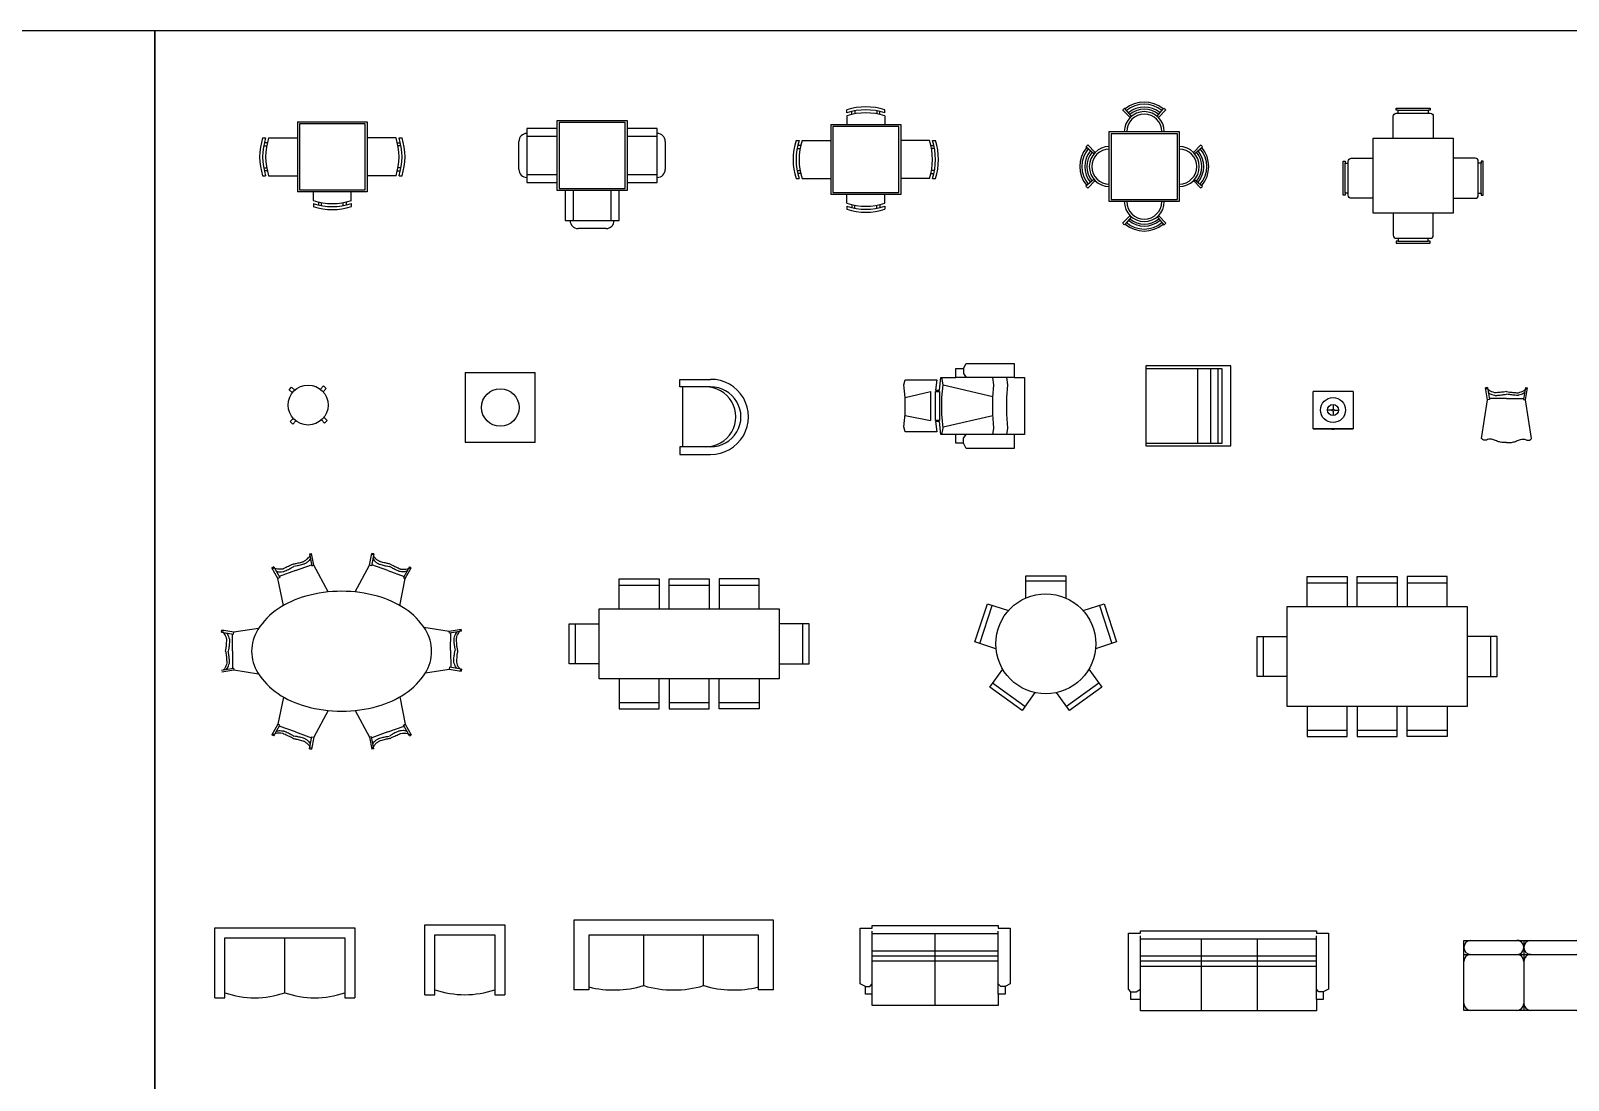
# Model space of a CAD drawing. Header units: millimetres. Extents: x 2198.5 to 2287.8, y 1208.8 to 1298.1.
# Drawn here: x 2228.92 to 2244.29, y 1219.26 to 1229.76 of the extents above; entities that cross this region are included whole.
import ezdxf

# ---------------------------------------------------------------- set-up
doc = ezdxf.new("R2010")
doc.units = ezdxf.units.MM

# ---------------------------------------------------------------- blocks, each defined once
blk = doc.blocks.new('M-14')
for p, q in [((0.14, 0, -0.5245), (0.14, 1.800007, -0.5245)), ((0, 1.200001, -0.5245), (0.699997, 1.200001, -0.5245)), ((0, 0.600005, -0.5245), (0.699997, 0.600004, -0.5245))]:
    blk.add_line(p, q)
blk.add_lwpolyline([(0, 1.800006), (0.699996, 1.800006), (0.699997, 0.000001), (0, 0)], close=True)
for centre, start, end in [((0.07, 1.730005, -0.5245), 0, 180.000005), ((0.209999, 1.730005, -0.5245), 90.000392, 179.999998), ((0.629998, 1.730005, -0.5245), 359.999218, 90.000764), ((0.07, 1.269998, -0.5245), 180.000005, 359.999996), ((0.209999, 1.269998, -0.5245), 179.999213, 269.999605), ((0.629998, 1.269998, -0.5245), 270.000001, 0.000795), ((0.07, 1.13, -0.5245), 0, 180.000005), ((0.209999, 1.13, -0.5245), 90.000392, 179.999998), ((0.629998, 1.13, -0.5245), 359.999218, 89.999999), ((0.069999, 0.670002, -0.5245), 180.000005, 359.999996), ((0.209998, 0.670002, -0.5245), 180.000005, 270.000397), ((0.629998, 0.670003, -0.5245), 270.000001, 359.999204), ((0.069999, 0.530002, -0.5245), 0, 180.000005), ((0.209999, 0.530002, -0.5245), 90.000002, 179.999998), ((0.629998, 0.530002, -0.5245), 0.001561, 89.999999), ((0.07, 0.07, -0.5245), 180.000005, 359.999996), ((0.209999, 0.07, -0.5245), 180.000005, 270.000001), ((0.629998, 0.07, -0.5245), 270.000001, 359.999204)]:
    blk.add_arc(centre, 0.07, start, end)
blk = doc.blocks.new('Sofa 01 3c')
blk.add_blockref('M-14', (0, 0))
blk = doc.blocks.new('mesa1')
for p, q in [((1800.5, 1031.9), (1800.5, 961.9)), ((1800.5, 1031.9), (1870.5, 1031.9)), ((1870.5, 1031.9), (1870.5, 961.9)), ((1765.8, 1015.9), (1768.8, 1015.9)), ((1771.8, 1015.9), (1800.5, 1015.9)), ((1802.5, 1029.9), (1802.5, 963.9)), ((1868.5, 1029.9), (1802.5, 1029.9)), ((1868.5, 963.9), (1868.5, 1029.9)), ((1899.2, 1015.9), (1870.5, 1015.9)), ((1902.2, 1015.9), (1905.2, 1015.9)), ((1766.8, 1007.9), (1769.8, 1007.9)), ((1770.4, 1010.9), (1767.4, 1010.9)), ((1900.6, 1010.9), (1903.6, 1010.9)), ((1904.2, 1007.9), (1901.2, 1007.9)), ((1766.8, 985.9), (1769.8, 985.9)), ((1904.2, 985.9), (1901.2, 985.9)), ((1765.8, 977.9), (1768.8, 977.9)), ((1770.4, 982.9), (1767.4, 982.9)), ((1771.8, 977.9), (1800.5, 977.9)), ((1899.2, 977.9), (1870.5, 977.9)), ((1900.6, 982.9), (1903.6, 982.9)), ((1902.2, 977.9), (1905.2, 977.9)), ((1870.5, 961.9), (1800.5, 961.9)), ((1802.5, 963.9), (1868.5, 963.9)), ((1816.5, 953.2), (1816.5, 961.9)), ((1854.5, 953.2), (1854.5, 961.9)), ((1816.5, 950.2), (1816.5, 947.2)), ((1821.5, 951.8), (1821.5, 948.8)), ((1824.5, 948.2), (1824.5, 951.2)), ((1846.5, 948.2), (1846.5, 951.2)), ((1849.5, 951.8), (1849.5, 948.8)), ((1854.5, 950.2), (1854.5, 947.2))]:
    blk.add_line(p, q)
for centre, start, end in [((1824.5, 996.9), 162.0547, 197.9453), ((1827.5, 996.9), 162.0547, 197.9453), ((1830.5, 996.9), 162.0547, 197.9453), ((1840.5, 996.9), 342.0547, 17.9453), ((1843.5, 996.9), 342.0547, 17.9453), ((1846.5, 996.9), 342.0547, 17.9453), ((1835.5, 1011.9), 252.0547, 287.9453), ((1835.5, 1008.9), 252.0547, 287.9453), ((1835.5, 1005.9), 252.0547, 287.9453)]:
    blk.add_arc(centre, 61.7, start, end)
blk = doc.blocks.new('M-C 02 3p')
for p, q in [((-35, -35), (-35, 35)), ((-35, 35), (35, 35)), ((-33, 33), (-33, -33)), ((33, 33), (-33, 33)), ((33, -33), (33, 33)), ((35, 35), (35, -35)), ((-65.2, 27), (-65.2, -27)), ((-35, 27), (-65.2, 27)), ((-35, 19), (-65.2, 19)), ((65.2, 27), (35, 27)), ((65.2, 19), (35, 19)), ((65.2, -27), (65.2, 27)), ((-73.2, -14), (-73.2, 14)), ((73.2, 14), (73.2, -14)), ((-65.2, -19), (-35, -19)), ((-65.2, -27), (-35, -27)), ((35, -19), (65.2, -19)), ((35, -27), (65.2, -27)), ((35, -35), (-35, -35)), ((-33, -33), (33, -33)), ((-27, -35), (-27, -65.2)), ((-19, -35), (-19, -65.2)), ((19, -65.2), (19, -35)), ((27, -65.2), (27, -35)), ((-27, -65.2), (27, -65.2)), ((14, -73.2), (-14, -73.2))]:
    blk.add_line(p, q)
for centre, start, end in [((-65.2, 14), 90, 180), ((65.2, 14), 0, 90), ((-65.2, -14), 180, 270), ((65.2, -14), 270, 0), ((-14, -65.2), 180, 270), ((14, -65.2), 270, 0)]:
    blk.add_arc(centre, 8, start, end)
blk = doc.blocks.new('M-C 03 4p')
for p, q in [((-19, 46.7), (-19, 49.7)), ((-14, 45.1), (-14, 48.1)), ((-11, 48.7), (-11, 45.7)), ((11, 48.7), (11, 45.7)), ((14, 45.1), (14, 48.1)), ((19, 46.7), (19, 49.7)), ((-35, 35), (-35, -35)), ((-35, 35), (35, 35)), ((-33, 33), (-33, -33)), ((33, 33), (-33, 33)), ((-19, 43.7), (-19, 35)), ((19, 43.7), (19, 35)), ((33, -33), (33, 33)), ((35, 35), (35, -35)), ((-69.7, 19), (-66.7, 19)), ((-63.7, 19), (-35, 19)), ((63.7, 19), (35, 19)), ((66.7, 19), (69.7, 19)), ((-68.7, 11), (-65.7, 11)), ((-65.1, 14), (-68.1, 14)), ((65.1, 14), (68.1, 14)), ((68.7, 11), (65.7, 11)), ((-68.7, -11), (-65.7, -11)), ((-65.1, -14), (-68.1, -14)), ((65.1, -14), (68.1, -14)), ((68.7, -11), (65.7, -11)), ((-69.7, -19), (-66.7, -19)), ((-63.7, -19), (-35, -19)), ((63.7, -19), (35, -19)), ((66.7, -19), (69.7, -19)), ((35, -35), (-35, -35)), ((-33, -33), (33, -33)), ((-19, -43.7), (-19, -35)), ((-14, -45.1), (-14, -48.1)), ((-11, -48.7), (-11, -45.7)), ((11, -48.7), (11, -45.7)), ((14, -45.1), (14, -48.1)), ((19, -43.7), (19, -35)), ((-19, -46.7), (-19, -49.7)), ((19, -46.7), (19, -49.7))]:
    blk.add_line(p, q)
for centre, start, end in [((0, -9), 72.0547, 107.9453), ((0, -12), 72.0547, 107.9453), ((0, -15), 72.0547, 107.9453), ((-11, 0), 162.0547, 197.9453), ((-8, 0), 162.0547, 197.9453), ((-5, 0), 162.0547, 197.9453), ((5, 0), 342.0547, 17.9453), ((8, 0), 342.0547, 17.9453), ((11, 0), 342.0547, 17.9453), ((0, 15), 252.0547, 287.9453), ((0, 12), 252.0547, 287.9453), ((0, 9), 252.0547, 287.9453)]:
    blk.add_arc(centre, 61.7, start, end)
blk = doc.blocks.new('M-C 04 4p')
for p, q in [((-14.1, 49.1), (-21.6, 56.6)), ((-12.9, 50.3), (-19.6, 58.4)), ((12.9, 50.3), (19.6, 58.4)), ((14.1, 49.1), (21.6, 56.6)), ((-35, 35), (35, 35)), ((-35, -35), (-35, 35)), ((-33, 33), (-33, -33)), ((-33, 33), (33, 33)), ((33, 33), (33, -33)), ((35, 35), (35, -35)), ((-50.3, 12.9), (-58.4, 19.6)), ((-49.1, 14.1), (-56.6, 21.6)), ((49.1, 14.1), (56.6, 21.6)), ((50.3, 12.9), (58.4, 19.6)), ((-50.3, -12.9), (-58.4, -19.6)), ((-49.1, -14.1), (-56.6, -21.6)), ((49.1, -14.1), (56.6, -21.6)), ((50.3, -12.9), (58.4, -19.6)), ((35, -35), (-35, -35)), ((-33, -33), (33, -33)), ((-14.1, -49.1), (-21.6, -56.6)), ((-12.9, -50.3), (-19.6, -58.4)), ((12.9, -50.3), (19.6, -58.4)), ((14.1, -49.1), (21.6, -56.6))]:
    blk.add_line(p, q)
for centre, radius, start, end in [((0, 35), 29.5, 50, 130), ((0, 35), 27.5, 50, 130), ((0, 35), 30.5, 130, 135), ((0, 35), 20, 0, 180), ((0, 35), 17.5, 0, 180), ((0, 35), 24.5, 50, 130), ((0, 35), 22.5, 50, 130), ((0, 35), 30.5, 45, 50), ((-35, 0), 29.5, 140, 220), ((-35, 0), 27.5, 140, 220), ((-35, 0), 24.5, 140, 220), ((-35, 0), 30.5, 135, 140), ((-35, 0), 20, 90, 270), ((-35, 0), 17.5, 90, 270), ((35, 0), 20, 270, 90), ((35, 0), 17.5, 270, 90), ((35, 0), 24.5, 320, 40), ((35, 0), 27.5, 320, 40), ((35, 0), 30.5, 40, 45), ((35, 0), 29.5, 320, 40), ((-35, 0), 22.5, 140, 220), ((35, 0), 22.5, 320, 40), ((-35, 0), 30.5, 220, 225), ((35, 0), 30.5, 315, 320), ((0, -35), 20, 180, 0), ((0, -35), 17.5, 180, 0), ((0, -35), 30.5, 225, 230), ((0, -35), 29.5, 230, 310), ((0, -35), 27.5, 230, 310), ((0, -35), 24.5, 230, 310), ((0, -35), 22.5, 230, 310), ((0, -35), 30.5, 310, 315)]:
    blk.add_arc(centre, radius, start, end)
blk = doc.blocks.new('M-15')
at = {"elevation": -0.524}
for points in [[(0.25, 1.08), (0.23, 1.08), (0.23, 1.1), (0.57, 1.1), (0.57, 1.08), (0.55, 1.08)], [(0.25, 1.05), (0.25, 1.08), (0.55, 1.08), (0.55, 1.05)], [(-0.28, 0.25), (-0.28, 0.23), (-0.3, 0.23), (-0.3, 0.57), (-0.28, 0.57), (-0.28, 0.55)], [(-0.25, 0.25), (-0.28, 0.25), (-0.28, 0.55), (-0.25, 0.55)], [(1.05, 0.25), (1.08, 0.25), (1.08, 0.55), (1.05, 0.55)], [(1.08, 0.25), (1.08, 0.23), (1.1, 0.23), (1.1, 0.57), (1.08, 0.57), (1.08, 0.55)], [(0.25, -0.23), (0.23, -0.23), (0.23, -0.25), (0.57, -0.25), (0.57, -0.23), (0.55, -0.23)], [(0.25, -0.2), (0.25, -0.23), (0.55, -0.23), (0.55, -0.2)]]:
    blk.add_lwpolyline(points, dxfattribs=at)
for points in [[(0.2, 0.8), (0.2, 1.02, -0.414238), (0.23, 1.05), (0.57, 1.05, -0.414145), (0.6, 1.02), (0.6, 0.8)], [(0, 0.2), (-0.22, 0.2, -0.414238), (-0.25, 0.23), (-0.25, 0.57, -0.414145), (-0.22, 0.6), (0, 0.6)], [(0.8, 0.2), (1.02, 0.2, 0.414238), (1.05, 0.23), (1.05, 0.57, 0.414145), (1.02, 0.6), (0.8, 0.6)], [(0.2, 0.05), (0.2, -0.17, 0.414238), (0.23, -0.2), (0.57, -0.2, 0.414145), (0.6, -0.17), (0.6, 0.05)]]:
    blk.add_lwpolyline(points, format="xyb", dxfattribs=at)
blk.add_lwpolyline([(0, 0.05), (0, 0.8), (0.8, 0.8), (0.8, 0.05)], close=True)
blk = doc.blocks.new('M-C 06 4p')
blk.add_blockref('M-15', (-0.397, -0.412))
blk = doc.blocks.new('MHPLS001')
at = {"linetype": 'ByBlock'}
for p, q in [((-0.63, -0.584), (-0.63, -0.055)), ((-0.63, -0.08), (0.63, -0.08)), ((0, -0.8), (0, -0.08)), ((0.63, -0.584), (0.63, -0.055)), ((0.63, -0.254), (-0.63, -0.254)), ((0.63, -0.305), (-0.63, -0.305)), ((0.63, -0.356), (-0.63, -0.356)), ((-0.699, -0.61), (-0.655, -0.61)), ((-0.655, -0.61), (-0.63, -0.584)), ((-0.63, -0.686), (-0.63, -0.584)), ((0.655, -0.61), (0.63, -0.584)), ((0.63, -0.686), (0.63, -0.584)), ((0.699, -0.61), (0.655, -0.61))]:
    blk.add_line(p, q, dxfattribs=at)
blk.add_lwpolyline([(-0.75, -0.025), (-0.63, -0.025), (-0.63, 0), (0.63, 0), (0.63, -0.025), (0.75, -0.025), (0.75, -0.584), (0.699, -0.61), (0.699, -0.686), (0.63, -0.686), (0.63, -0.8), (-0.63, -0.8), (-0.63, -0.686), (-0.699, -0.686), (-0.699, -0.61), (-0.75, -0.584)], close=True, dxfattribs=at)
blk = doc.blocks.new('MHPLS002')
at = {"linetype": 'ByBlock'}
for p, q in [((-0.88, -0.584), (-0.88, -0.051)), ((-0.88, -0.08), (0.88, -0.08)), ((-0.27, -0.8), (-0.27, -0.08)), ((0.289, -0.8), (0.289, -0.08)), ((0.88, -0.584), (0.88, -0.051)), ((0.88, -0.254), (-0.88, -0.254)), ((0.88, -0.305), (-0.88, -0.305)), ((0.88, -0.356), (-0.88, -0.356)), ((-0.975, -0.61), (-0.924, -0.61)), ((-0.924, -0.61), (-0.88, -0.584)), ((-0.88, -0.686), (-0.88, -0.584)), ((0.905, -0.61), (0.88, -0.584)), ((0.88, -0.686), (0.88, -0.584)), ((0.949, -0.61), (0.905, -0.61))]:
    blk.add_line(p, q, dxfattribs=at)
blk.add_lwpolyline([(-1, -0.025), (-0.88, -0.025), (-0.88, 0), (0.88, 0), (0.88, -0.025), (1, -0.025), (1, -0.584), (0.949, -0.61), (0.949, -0.686), (0.88, -0.686), (0.88, -0.8), (-0.88, -0.8), (-0.88, -0.686), (-0.975, -0.686), (-0.975, -0.61), (-1, -0.584)], close=True, dxfattribs=at)
blk = doc.blocks.new('MHPLS018')
for points in [[(-0.158, 0.122), (-0.191, 0.153), (-0.165, 0.18), (-0.133, 0.149)], [(0.122, 0.158), (0.153, 0.191), (0.18, 0.165), (0.149, 0.133)], [(-0.122, -0.158), (-0.153, -0.191), (-0.18, -0.165), (-0.149, -0.133)], [(0.158, -0.122), (0.191, -0.153), (0.165, -0.18), (0.133, -0.149)]]:
    blk.add_lwpolyline(points)
blk.add_circle((0, 0), 0.2)
blk = doc.blocks.new('MHPLS022')
at = {"linetype": 'ByBlock'}
for p, q in [((-0.686, 0.375), (-0.381, 0.375)), ((-0.686, 0.299), (-0.686, 0.375)), ((-0.381, 0.299), (-0.686, 0.299)), ((-0.66, 0.299), (-0.66, -0.299)), ((-0.381, -0.299), (-0.686, -0.299)), ((-0.686, -0.299), (-0.686, -0.375)), ((-0.686, -0.375), (-0.381, -0.375))]:
    blk.add_line(p, q, dxfattribs=at)
for centre, radius, start, end in [((-0.375, 0), 0.375, 269.0906, 90.9094), ((-0.426, 0), 0.299, 268.861, 91.139), ((-0.375, 0), 0.299, 268.861, 91.139)]:
    blk.add_arc(centre, radius, start, end, dxfattribs=at)
blk = doc.blocks.new('MHPLS024')
at = {"linetype": 'ByBlock'}
for p, q in [((-0.685, 0.374), (-0.609, 0.374)), ((-0.685, 0.285), (-0.685, 0.374)), ((-0.609, 0.374), (-0.583, 0.425)), ((-0.609, 0.374), (-0.609, 0.323)), ((-0.609, 0.323), (-0.583, 0.285)), ((-0.583, 0.425), (-0.101, 0.425)), ((-0.101, 0.425), (-0.101, 0.285)), ((-1.206, 0.209), (-1.193, 0.26)), ((-1.193, 0.082), (-1.206, 0.209)), ((-1.193, 0.26), (-0.875, 0.26)), ((-0.875, 0.26), (-0.888, 0.158)), ((-0.888, 0.158), (-0.85, 0.158)), ((-0.85, 0.158), (-0.837, 0.285)), ((-0.837, 0.285), (-0.685, 0.285)), ((-0.812, 0.209), (-0.317, 0.095)), ((-0.101, 0.285), (-0.685, 0.285)), ((-0.101, 0.285), (0, 0.285)), ((0, 0.285), (0, -0.285)), ((-1.193, 0.082), (-0.939, 0.145)), ((-1.193, -0.082), (-1.193, 0.082)), ((-0.939, 0.145), (-0.939, -0.145)), ((-1.206, -0.209), (-1.193, -0.082)), ((-1.193, -0.095), (-0.939, -0.145)), ((-0.812, -0.209), (-0.317, -0.095)), ((-1.193, -0.26), (-1.206, -0.209)), ((-0.875, -0.26), (-1.193, -0.26)), ((-0.85, -0.158), (-0.888, -0.158)), ((-0.888, -0.158), (-0.875, -0.26)), ((-0.837, -0.285), (-0.85, -0.158)), ((-0.685, -0.285), (-0.837, -0.285)), ((-0.101, -0.285), (-0.685, -0.285)), ((-0.685, -0.374), (-0.685, -0.285)), ((-0.609, -0.323), (-0.583, -0.285)), ((-0.101, -0.285), (-0.101, -0.425)), ((0, -0.285), (-0.101, -0.285)), ((-0.609, -0.374), (-0.685, -0.374)), ((-0.609, -0.374), (-0.609, -0.323)), ((-0.583, -0.425), (-0.609, -0.374)), ((-0.101, -0.425), (-0.583, -0.425))]:
    blk.add_line(p, q, dxfattribs=at)
for points in [[(-0.825, -0.285), (-0.812, -0.222), (-0.825, -0.082), (-0.825, 0.082), (-0.812, 0.209), (-0.825, 0.285)], [(-0.317, -0.285), (-0.304, -0.222), (-0.317, -0.082), (-0.317, 0.082), (-0.304, 0.209), (-0.317, 0.285)], [(-0.177, -0.285), (-0.164, -0.222), (-0.177, -0.082), (-0.177, 0.082), (-0.164, 0.209), (-0.177, 0.285)]]:
    blk.add_lwpolyline(points, dxfattribs=at)
blk.add_lwpolyline([(-0.85, 0.145), (-0.85, -0.145), (-0.888, -0.145), (-0.888, 0.145)], close=True, dxfattribs=at)
blk = doc.blocks.new('MHPLS032')
at = {"linetype": 'ByBlock'}
for p, q in [((-0.85, 0.375), (-0.089, 0.375)), ((-0.33, -0.375), (-0.33, 0.375)), ((-0.203, 0.375), (-0.203, -0.375)), ((-0.127, -0.375), (-0.127, 0.375)), ((-0.089, 0.375), (-0.089, -0.375)), ((-0.089, -0.375), (-0.85, -0.375))]:
    blk.add_line(p, q, dxfattribs=at)
blk.add_lwpolyline([(-0.85, -0.4), (0, -0.4), (0, 0.4), (-0.85, 0.4)], close=True, dxfattribs=at)
blk = doc.blocks.new('MHPLS045')
for p, q in [((-0.321, 0.975), (-0.301, 0.979)), ((-0.321, 0.975), (-0.299, 0.855)), ((-0.319, 0.964), (-0.299, 0.968)), ((-0.279, 0.86), (-0.301, 0.979)), ((0.279, 0.86), (0.301, 0.979)), ((0.321, 0.975), (0.299, 0.855)), ((0.319, 0.964), (0.299, 0.968)), ((0.321, 0.975), (0.301, 0.979)), ((-0.679, 0.845), (-0.697, 0.835)), ((-0.637, 0.729), (-0.697, 0.835)), ((-0.673, 0.835), (-0.691, 0.825)), ((-0.679, 0.845), (-0.619, 0.739)), ((-0.462, 0.807), (-0.624, 0.748)), ((-0.462, 0.807), (-0.301, 0.866)), ((-0.299, 0.855), (-0.279, 0.86)), ((-0.133, 0.593), (-0.279, 0.86)), ((0.134, 0.594), (0.279, 0.86)), ((0.299, 0.855), (0.279, 0.86)), ((0.462, 0.807), (0.301, 0.866)), ((0.462, 0.807), (0.624, 0.748)), ((0.679, 0.845), (0.619, 0.739)), ((0.637, 0.729), (0.697, 0.835)), ((0.673, 0.835), (0.691, 0.825)), ((0.679, 0.845), (0.697, 0.835)), ((-0.619, 0.739), (-0.637, 0.729)), ((-0.583, 0.459), (-0.637, 0.729)), ((0.582, 0.455), (0.637, 0.729)), ((0.619, 0.739), (0.637, 0.729)), ((-1.2, 0.19), (-1.197, 0.21)), ((-1.2, 0.19), (-1.08, 0.17)), ((-1.077, 0.19), (-1.197, 0.21)), ((-1.189, 0.188), (-1.186, 0.209)), ((-1.09, 0), (-1.091, 0.172)), ((-1.08, 0.17), (-1.077, 0.19)), ((-0.833, 0.228), (-1.077, 0.19)), ((0.822, 0.24), (1.077, 0.2)), ((1.077, 0.2), (1.197, 0.22)), ((1.08, 0.18), (1.077, 0.2)), ((1.2, 0.2), (1.08, 0.18)), ((1.09, 0.01), (1.091, 0.182)), ((1.189, 0.198), (1.186, 0.219)), ((1.2, 0.2), (1.197, 0.22)), ((-1.09, 0), (-1.091, -0.172)), ((1.09, 0.01), (1.091, -0.162)), ((-1.2, -0.19), (-1.08, -0.17)), ((-1.077, -0.19), (-1.197, -0.21)), ((-1.08, -0.17), (-1.077, -0.19)), ((-0.833, -0.228), (-1.077, -0.19)), ((0.838, -0.217), (1.077, -0.18)), ((1.08, -0.16), (1.077, -0.18)), ((1.077, -0.18), (1.197, -0.2)), ((1.2, -0.18), (1.08, -0.16)), ((1.189, -0.178), (1.186, -0.199)), ((1.2, -0.18), (1.197, -0.2)), ((-0.583, -0.459), (-0.637, -0.729)), ((0.582, -0.455), (0.637, -0.729)), ((-0.133, -0.593), (-0.279, -0.86)), ((0.134, -0.594), (0.279, -0.86)), ((-0.637, -0.729), (-0.697, -0.835)), ((-0.679, -0.845), (-0.619, -0.739)), ((-0.619, -0.739), (-0.637, -0.729)), ((-0.462, -0.807), (-0.624, -0.748)), ((0.462, -0.807), (0.624, -0.748)), ((0.619, -0.739), (0.637, -0.729)), ((0.679, -0.845), (0.619, -0.739)), ((0.637, -0.729), (0.697, -0.835)), ((-0.679, -0.845), (-0.697, -0.835)), ((-0.673, -0.835), (-0.691, -0.825)), ((-0.462, -0.807), (-0.301, -0.866)), ((-0.321, -0.975), (-0.299, -0.855)), ((-0.279, -0.86), (-0.301, -0.979)), ((-0.299, -0.855), (-0.279, -0.86)), ((0.299, -0.855), (0.279, -0.86)), ((0.279, -0.86), (0.301, -0.979)), ((0.321, -0.975), (0.299, -0.855)), ((0.462, -0.807), (0.301, -0.866)), ((0.673, -0.835), (0.691, -0.825)), ((0.679, -0.845), (0.697, -0.835)), ((-0.321, -0.975), (-0.301, -0.979)), ((-0.319, -0.964), (-0.299, -0.968)), ((0.319, -0.964), (0.299, -0.968)), ((0.321, -0.975), (0.301, -0.979))]:
    blk.add_line(p, q)
for points in [[(-0.486, 0.872, 0.007157), (-0.455, 0.879, 0.011435), (-0.436, 0.883, 0.004075), (-0.389, 0.896, 0.019821), (-0.379, 0.899, 0.057847), (-0.372, 0.903, 0.014528), (-0.347, 0.92, 0.056433), (-0.334, 0.933, 0.038355), (-0.318, 0.955)], [(-0.312, 0.928, -0.042827), (-0.326, 0.907, -0.06427), (-0.338, 0.895, -0.017763), (-0.361, 0.879, -0.052258), (-0.37, 0.874, -0.025396), (-0.381, 0.87, -0.00665), (-0.427, 0.858, -0.018622), (-0.446, 0.854, -0.011644), (-0.477, 0.849)], [(0.312, 0.928, 0.042827), (0.326, 0.907, 0.06427), (0.338, 0.895, 0.017763), (0.361, 0.879, 0.052258), (0.37, 0.874, 0.025396), (0.381, 0.87, 0.00665), (0.427, 0.858, 0.018622), (0.446, 0.854, 0.011644), (0.477, 0.849)], [(0.486, 0.872, -0.007157), (0.455, 0.879, -0.011435), (0.436, 0.883, -0.004075), (0.389, 0.896, -0.019821), (0.379, 0.899, -0.057847), (0.372, 0.903, -0.014528), (0.347, 0.92, -0.056433), (0.334, 0.933, -0.038355), (0.318, 0.955)], [(-0.486, 0.872, -0.007157), (-0.514, 0.857, -0.011435), (-0.532, 0.849, -0.004075), (-0.577, 0.828, -0.019821), (-0.586, 0.824, -0.057847), (-0.593, 0.822, -0.014528), (-0.624, 0.82, -0.056433), (-0.642, 0.821, -0.038355), (-0.668, 0.827)], [(-0.656, 0.803, 0.042827), (-0.632, 0.796, 0.06427), (-0.615, 0.794, 0.017763), (-0.586, 0.797, 0.052258), (-0.577, 0.799, 0.025396), (-0.565, 0.803, 0.00665), (-0.522, 0.823, 0.018622), (-0.505, 0.833, 0.011644), (-0.478, 0.849)], [(0.656, 0.803, -0.042827), (0.632, 0.796, -0.06427), (0.615, 0.794, -0.017763), (0.586, 0.797, -0.052258), (0.577, 0.799, -0.025396), (0.565, 0.803, -0.00665), (0.522, 0.823, -0.018622), (0.505, 0.833, -0.011644), (0.478, 0.849)], [(0.486, 0.872, 0.007157), (0.514, 0.857, 0.011435), (0.532, 0.849, 0.004075), (0.577, 0.828, 0.019821), (0.586, 0.824, 0.057847), (0.593, 0.822, 0.014528), (0.624, 0.82, 0.056433), (0.642, 0.821, 0.038355), (0.668, 0.827)], [(-1.16, 0, 0.007157), (-1.155, 0.031, 0.011435), (-1.153, 0.051, 0.004075), (-1.149, 0.1, 0.019821), (-1.149, 0.11, 0.057847), (-1.149, 0.118, 0.014528), (-1.157, 0.147, 0.056433), (-1.165, 0.164, 0.038355), (-1.18, 0.186)], [(-1.153, 0.183, -0.042827), (-1.138, 0.163, -0.06427), (-1.131, 0.147, -0.017763), (-1.123, 0.12, -0.052258), (-1.122, 0.11, -0.025396), (-1.122, 0.098, -0.00665), (-1.126, 0.051, -0.018622), (-1.129, 0.031, -0.011644), (-1.135, 0)], [(1.153, 0.193, 0.042827), (1.138, 0.173, 0.06427), (1.131, 0.157, 0.017763), (1.123, 0.13, 0.052258), (1.122, 0.12, 0.025396), (1.122, 0.108, 0.00665), (1.126, 0.061, 0.018622), (1.129, 0.041, 0.011644), (1.135, 0.01)], [(1.16, 0.01, -0.007157), (1.155, 0.041, -0.011435), (1.153, 0.061, -0.004075), (1.149, 0.11, -0.019821), (1.149, 0.12, -0.057847), (1.149, 0.128, -0.014528), (1.157, 0.157, -0.056433), (1.165, 0.174, -0.038355), (1.18, 0.196)], [(-1.16, 0, -0.007157), (-1.155, -0.031, -0.011435), (-1.153, -0.051, -0.004075), (-1.149, -0.1, -0.019821), (-1.149, -0.11, -0.057847), (-1.149, -0.118, -0.014528), (-1.157, -0.147, -0.056433), (-1.165, -0.164, -0.038355), (-1.18, -0.186)], [(1.153, -0.173, -0.042827), (1.138, -0.153, -0.06427), (1.131, -0.137, -0.017763), (1.123, -0.11, -0.052258), (1.122, -0.1, -0.025396), (1.122, -0.088, -0.00665), (1.126, -0.041, -0.018622), (1.129, -0.021, -0.011644), (1.135, 0.01)], [(1.16, 0.01, 0.007157), (1.155, -0.021, 0.011435), (1.153, -0.041, 0.004075), (1.149, -0.09, 0.019821), (1.149, -0.1, 0.057847), (1.149, -0.108, 0.014528), (1.157, -0.137, 0.056433), (1.165, -0.154, 0.038355), (1.18, -0.176)], [(-1.153, -0.183, 0.042827), (-1.138, -0.163, 0.06427), (-1.131, -0.147, 0.017763), (-1.123, -0.12, 0.052258), (-1.122, -0.11, 0.025396), (-1.122, -0.098, 0.00665), (-1.126, -0.051, 0.018622), (-1.129, -0.031, 0.011644), (-1.135, 0)], [(-0.486, -0.872, 0.007157), (-0.514, -0.857, 0.011435), (-0.532, -0.849, 0.004075), (-0.577, -0.828, 0.019821), (-0.586, -0.824, 0.057847), (-0.593, -0.822, 0.014528), (-0.624, -0.82, 0.056433), (-0.642, -0.821, 0.038355), (-0.668, -0.827)], [(-0.656, -0.803, -0.042827), (-0.632, -0.796, -0.06427), (-0.615, -0.794, -0.017763), (-0.586, -0.797, -0.052258), (-0.577, -0.799, -0.025396), (-0.565, -0.803, -0.00665), (-0.522, -0.823, -0.018622), (-0.505, -0.833, -0.011644), (-0.478, -0.849)], [(-0.486, -0.872, -0.007157), (-0.455, -0.879, -0.011435), (-0.436, -0.883, -0.004075), (-0.389, -0.896, -0.019821), (-0.379, -0.899, -0.057847), (-0.372, -0.903, -0.014528), (-0.347, -0.92, -0.056433), (-0.334, -0.933, -0.038355), (-0.318, -0.955)], [(-0.312, -0.928, 0.042827), (-0.326, -0.907, 0.06427), (-0.338, -0.895, 0.017763), (-0.361, -0.879, 0.052258), (-0.37, -0.874, 0.025396), (-0.381, -0.87, 0.00665), (-0.427, -0.858, 0.018622), (-0.446, -0.854, 0.011644), (-0.477, -0.849)], [(0.312, -0.928, -0.042827), (0.326, -0.907, -0.06427), (0.338, -0.895, -0.017763), (0.361, -0.879, -0.052258), (0.37, -0.874, -0.025396), (0.381, -0.87, -0.00665), (0.427, -0.858, -0.018622), (0.446, -0.854, -0.011644), (0.477, -0.849)], [(0.486, -0.872, 0.007157), (0.455, -0.879, 0.011435), (0.436, -0.883, 0.004075), (0.389, -0.896, 0.019821), (0.379, -0.899, 0.057847), (0.372, -0.903, 0.014528), (0.347, -0.92, 0.056433), (0.334, -0.933, 0.038355), (0.318, -0.955)], [(0.656, -0.803, 0.042827), (0.632, -0.796, 0.06427), (0.615, -0.794, 0.017763), (0.586, -0.797, 0.052258), (0.577, -0.799, 0.025396), (0.565, -0.803, 0.00665), (0.522, -0.823, 0.018622), (0.505, -0.833, 0.011644), (0.478, -0.849)], [(0.486, -0.872, -0.007157), (0.514, -0.857, -0.011435), (0.532, -0.849, -0.004075), (0.577, -0.828, -0.019821), (0.586, -0.824, -0.057847), (0.593, -0.822, -0.014528), (0.624, -0.82, -0.056433), (0.642, -0.821, -0.038355), (0.668, -0.827)]]:
    blk.add_lwpolyline(points, format="xyb")
blk.add_lwpolyline([(-0.9, 0, 0.139889), (-0.838, -0.216, 0.107118), (-0.636, -0.424, 0.079812), (-0.358, -0.551, 0.067459), (0, -0.6, 0.067459), (0.358, -0.551, 0.079812), (0.636, -0.424, 0.107118), (0.838, -0.216, 0.139889), (0.9, 0, 0.139889), (0.838, 0.216, 0.107118), (0.636, 0.424, 0.079812), (0.358, 0.551, 0.067459), (0, 0.6, 0.067459), (-0.358, 0.551, 0.079812), (-0.636, 0.424, 0.107118), (-0.838, 0.216, 0.139889)], format="xyb", close=True)
blk = doc.blocks.new('MHPLS064')
for p, q in [((-0.19, 0), (-0.21, -0.003)), ((-0.19, 0), (-0.17, -0.12)), ((0.19, 0), (0.17, -0.12)), ((0.19, 0), (0.21, -0.003)), ((-0.25, -0.51), (-0.19, -0.123)), ((-0.19, -0.123), (-0.21, -0.003)), ((-0.188, -0.011), (-0.209, -0.014)), ((-0.17, -0.12), (-0.19, -0.123)), ((0, -0.11), (-0.172, -0.109)), ((0, -0.11), (0.172, -0.109)), ((0.17, -0.12), (0.19, -0.123)), ((0.188, -0.011), (0.209, -0.014)), ((0.19, -0.123), (0.21, -0.003)), ((0.25, -0.51), (0.19, -0.123))]:
    blk.add_line(p, q)
for points in [[(0, -0.04, -0.007157), (-0.031, -0.045, -0.011435), (-0.051, -0.047, -0.004075), (-0.1, -0.051, -0.019821), (-0.11, -0.051, -0.057847), (-0.118, -0.051, -0.014528), (-0.147, -0.043, -0.056433), (-0.164, -0.035, -0.038355), (-0.186, -0.02)], [(-0.183, -0.047, 0.042827), (-0.163, -0.062, 0.06427), (-0.147, -0.069, 0.017763), (-0.12, -0.077, 0.052258), (-0.11, -0.078, 0.025396), (-0.098, -0.078, 0.00665), (-0.051, -0.074, 0.018622), (-0.031, -0.071, 0.011644), (0, -0.065)], [(0, -0.04, 0.007157), (0.031, -0.045, 0.011435), (0.051, -0.047, 0.004075), (0.1, -0.051, 0.019821), (0.11, -0.051, 0.057847), (0.118, -0.051, 0.014528), (0.147, -0.043, 0.056433), (0.164, -0.035, 0.038355), (0.186, -0.02)], [(0.183, -0.047, -0.042827), (0.163, -0.062, -0.06427), (0.147, -0.069, -0.017763), (0.12, -0.077, -0.052258), (0.11, -0.078, -0.025396), (0.098, -0.078, -0.00665), (0.051, -0.074, -0.018622), (0.031, -0.071, -0.011644), (0, -0.065)], [(0, -0.55, -0.028889), (-0.038, -0.55, -0.048067), (-0.06, -0.547, -0.043177), (-0.1, -0.534, 0.040117), (-0.14, -0.52, 0.12384), (-0.19, -0.52, -0.30229), (-0.24, -0.52, -0.049612), (-0.241, -0.519, -0.005072), (-0.25, -0.51, -0.233702)], [(0, -0.55, 0.028889), (0.038, -0.55, 0.048067), (0.06, -0.547, 0.043177), (0.1, -0.534, -0.040117), (0.14, -0.52, -0.12384), (0.19, -0.52, 0.30229), (0.24, -0.52, 0.049612), (0.241, -0.519, 0.005072), (0.25, -0.51, 0.233702)]]:
    blk.add_lwpolyline(points, format="xyb")
blk = doc.blocks.new('MHPLS505')
for p, q in [((-0.7, 0.737), (-0.3, 0.737)), ((-0.2, 0.737), (0.2, 0.737)), ((0.3, 0.737), (0.7, 0.737)), ((0.9, 0.5), (0.9, -0.5)), ((-1.137, -0.2), (-1.137, 0.2)), ((1.137, -0.2), (1.137, 0.2)), ((-0.7, -0.737), (-0.3, -0.737)), ((-0.2, -0.737), (0.2, -0.737)), ((0.3, -0.737), (0.7, -0.737))]:
    blk.add_line(p, q)
for points in [[(-0.7, 0.5), (-0.7, 0.8), (-0.3, 0.8), (-0.3, 0.5)], [(-0.2, 0.5), (-0.2, 0.8), (0.2, 0.8), (0.2, 0.5)], [(0.7, 0.5), (0.7, 0.8), (0.3, 0.8), (0.3, 0.5)], [(0.9, -0.5), (-0.9, -0.5), (-0.9, 0.5), (0.9, 0.5)], [(-0.9, -0.2), (-1.2, -0.2), (-1.2, 0.2), (-0.9, 0.2)], [(0.9, -0.2), (1.2, -0.2), (1.2, 0.2), (0.9, 0.2)], [(-0.7, -0.5), (-0.7, -0.8), (-0.3, -0.8), (-0.3, -0.5)], [(-0.2, -0.5), (-0.2, -0.8), (0.2, -0.8), (0.2, -0.5)], [(0.7, -0.5), (0.7, -0.8), (0.3, -0.8), (0.3, -0.5)]]:
    blk.add_lwpolyline(points)
blk = doc.blocks.new('MHPLS508')
for p, q in [((-0.7, 0), (-0.7, -0.7)), ((-0.7, 0), (0, 0)), ((0, -0.7), (0, 0)), ((0, -0.7), (-0.7, -0.7))]:
    blk.add_line(p, q)
blk.add_circle((-0.35, -0.35), 0.188)
blk = doc.blocks.new('MHPLS509')
for p, q in [((-0.7, 0.587), (-0.3, 0.587)), ((-0.2, 0.587), (0.2, 0.587)), ((0.3, 0.587), (0.7, 0.587)), ((0.9, 0.35), (0.9, -0.35)), ((-1.137, -0.2), (-1.137, 0.2)), ((1.137, -0.2), (1.137, 0.2)), ((-0.7, -0.587), (-0.3, -0.587)), ((-0.2, -0.587), (0.2, -0.587)), ((0.3, -0.587), (0.7, -0.587))]:
    blk.add_line(p, q)
for points in [[(-0.7, 0.35), (-0.7, 0.65), (-0.3, 0.65), (-0.3, 0.35)], [(-0.2, 0.35), (-0.2, 0.65), (0.2, 0.65), (0.2, 0.35)], [(0.7, 0.35), (0.7, 0.65), (0.3, 0.65), (0.3, 0.35)], [(0.9, -0.35), (-0.9, -0.35), (-0.9, 0.35), (0.9, 0.35)], [(-0.9, -0.2), (-1.2, -0.2), (-1.2, 0.2), (-0.9, 0.2)], [(0.9, -0.2), (1.2, -0.2), (1.2, 0.2), (0.9, 0.2)], [(-0.7, -0.35), (-0.7, -0.65), (-0.3, -0.65), (-0.3, -0.35)], [(-0.2, -0.35), (-0.2, -0.65), (0.2, -0.65), (0.2, -0.35)], [(0.7, -0.35), (0.7, -0.65), (0.3, -0.65), (0.3, -0.35)]]:
    blk.add_lwpolyline(points)
blk = doc.blocks.new('MHPLS510')
for p, q in [((-0.2, 0.679), (0.2, 0.679)), ((-0.2, 0.458), (-0.2, 0.679)), ((-0.2, 0.629), (0.2, 0.629)), ((0.2, 0.679), (0.2, 0.458)), ((-0.708, 0.02), (-0.584, 0.4)), ((-0.66, 0.004), (-0.537, 0.385)), ((-0.584, 0.4), (-0.374, 0.332)), ((0.374, 0.332), (0.584, 0.4)), ((0.537, 0.385), (0.66, 0.004)), ((0.584, 0.4), (0.708, 0.02)), ((-0.498, -0.049), (-0.708, 0.02)), ((0.708, 0.02), (0.498, -0.049)), ((-0.561, -0.432), (-0.431, -0.253)), ((0.431, -0.253), (0.561, -0.432)), ((-0.237, -0.667), (-0.561, -0.432)), ((-0.208, -0.627), (-0.532, -0.392)), ((0.532, -0.392), (0.208, -0.627)), ((0.561, -0.432), (0.237, -0.667)), ((-0.108, -0.488), (-0.237, -0.667)), ((0.237, -0.667), (0.108, -0.488))]:
    blk.add_line(p, q)
blk.add_circle((0, 0), 0.5)
blk = doc.blocks.new('MHPLS511')
at = {"linetype": 'Continuous'}
for p, q in [((-0.2, -0.375), (-0.2, 0)), ((-0.2, -0.375), (-0.2, 0)), ((0.2, 0), (-0.2, 0)), ((0.2, 0), (-0.2, 0)), ((0.175, 0), (0.175, 0)), ((0.2, 0), (0.2, -0.375)), ((0.2, 0), (0.2, -0.375)), ((0, -0.132), (0, -0.177)), ((-0.01, -0.187), (-0.055, -0.187)), ((0, -0.197), (0, -0.242)), ((0.01, -0.187), (0.055, -0.187)), ((-0.2, -0.375), (-0.2, -0.375)), ((-0.2, -0.375), (-0.2, -0.375)), ((0.2, -0.375), (-0.2, -0.375)), ((-0.2, -0.375), (0.2, -0.375)), ((0.2, -0.375), (-0.2, -0.375)), ((-0.011, -0.378), (-0.011, -0.375)), ((-0.011, -0.378), (-0.011, -0.375)), ((-0.011, -0.375), (-0.011, -0.378)), ((-0.011, -0.378), (-0.01, -0.378)), ((-0.01, -0.378), (-0.011, -0.378)), ((-0.011, -0.378), (-0.01, -0.378)), ((-0.011, -0.378), (-0.011, -0.378)), ((-0.011, -0.378), (-0.011, -0.378)), ((-0.011, -0.378), (-0.011, -0.378)), ((-0.011, -0.378), (-0.011, -0.378)), ((-0.011, -0.378), (-0.011, -0.378)), ((-0.011, -0.378), (-0.011, -0.378)), ((-0.01, -0.378), (-0.01, -0.375)), ((-0.01, -0.378), (-0.01, -0.375)), ((-0.009, -0.378), (-0.01, -0.378)), ((-0.01, -0.378), (-0.009, -0.378)), ((-0.01, -0.378), (-0.01, -0.378)), ((-0.01, -0.378), (-0.01, -0.378)), ((-0.009, -0.378), (-0.009, -0.375)), ((-0.008, -0.378), (-0.009, -0.378)), ((-0.009, -0.378), (-0.008, -0.378)), ((-0.008, -0.378), (-0.008, -0.375)), ((-0.006, -0.378), (-0.008, -0.378)), ((-0.008, -0.378), (-0.006, -0.378)), ((-0.006, -0.378), (-0.006, -0.375)), ((-0.005, -0.378), (-0.006, -0.378)), ((-0.006, -0.378), (-0.005, -0.378)), ((-0.005, -0.378), (-0.005, -0.375)), ((-0.003, -0.378), (-0.005, -0.378)), ((-0.005, -0.378), (-0.003, -0.378)), ((-0.003, -0.378), (-0.003, -0.375)), ((-0.002, -0.378), (-0.003, -0.378)), ((-0.003, -0.378), (-0.002, -0.378)), ((-0.002, -0.378), (-0.002, -0.375)), ((0, -0.378), (-0.002, -0.378)), ((-0.002, -0.378), (0, -0.378)), ((0, -0.378), (0, -0.375)), ((0.001, -0.378), (0, -0.378)), ((0, -0.378), (0.001, -0.378)), ((0.001, -0.378), (0.001, -0.375)), ((0.003, -0.378), (0.001, -0.378)), ((0.001, -0.378), (0.003, -0.378)), ((0.003, -0.378), (0.003, -0.375)), ((0.004, -0.378), (0.003, -0.378)), ((0.003, -0.378), (0.004, -0.378)), ((0.004, -0.378), (0.004, -0.375)), ((0.006, -0.378), (0.004, -0.378)), ((0.004, -0.378), (0.006, -0.378)), ((0.006, -0.378), (0.006, -0.375)), ((0.007, -0.378), (0.006, -0.378)), ((0.006, -0.378), (0.007, -0.378)), ((0.007, -0.378), (0.007, -0.375)), ((0.008, -0.378), (0.007, -0.378)), ((0.007, -0.378), (0.008, -0.378)), ((0.008, -0.378), (0.008, -0.375)), ((0.009, -0.378), (0.008, -0.378)), ((0.008, -0.378), (0.009, -0.378)), ((0.009, -0.378), (0.009, -0.375)), ((0.01, -0.378), (0.009, -0.378)), ((0.009, -0.378), (0.01, -0.378)), ((0.01, -0.378), (0.01, -0.375)), ((0.01, -0.378), (0.01, -0.375)), ((0.01, -0.378), (0.011, -0.378)), ((0.011, -0.378), (0.01, -0.378)), ((0.01, -0.378), (0.011, -0.378)), ((0.01, -0.378), (0.01, -0.378)), ((0.01, -0.378), (0.01, -0.378)), ((0.01, -0.378), (0.01, -0.378)), ((0.011, -0.375), (0.011, -0.375)), ((0.011, -0.375), (0.011, -0.378)), ((0.011, -0.378), (0.011, -0.375)), ((0.011, -0.378), (0.011, -0.378)), ((0.011, -0.378), (0.011, -0.378))]:
    blk.add_line(p, q, dxfattribs=at)
for radius in [0.125, 0.055, 0.01]:
    blk.add_circle((0, -0.187), radius, dxfattribs=at)
blk = doc.blocks.new('MHPLS512')
for p, q in [((0, -0.65), (0, -0.1)), ((-0.7, -0.7), (-0.6, -0.7)), ((0.6, -0.7), (0.7, -0.7))]:
    blk.add_line(p, q)
for points in [[(-0.7, -0.7), (-0.7, 0), (0.7, 0), (0.7, -0.7)], [(-0.6, -0.7), (-0.6, -0.1), (0.6, -0.1), (0.6, -0.7)]]:
    blk.add_lwpolyline(points)
for centre in [(-0.3, 0.225), (0.3, 0.225)]:
    blk.add_arc(centre, 0.925, 251.0754, 288.9246)
blk = doc.blocks.new('MHPLS514')
for p, q in [((-0.3, -0.65), (-0.3, -0.1)), ((-0.4, -0.7), (-0.3, -0.7)), ((0.3, -0.7), (0.4, -0.7))]:
    blk.add_line(p, q)
for points in [[(-0.4, -0.7), (-0.4, 0), (0.4, 0), (0.4, -0.7)], [(-0.3, -0.7), (-0.3, -0.1), (0.3, -0.1), (0.3, -0.7)]]:
    blk.add_lwpolyline(points)
blk.add_arc((0, 0.225), 0.925, 251.0754, 288.9246)
blk = doc.blocks.new('MHPLS515')
for p, q in [((-0.3, -0.657), (-0.3, -0.15)), ((0.3, -0.657), (0.3, -0.15)), ((-0.85, -0.7), (-1, -0.7)), ((1, -0.7), (0.85, -0.7))]:
    blk.add_line(p, q)
for points in [[(1, -0.7), (1, 0), (-1, 0), (-1, -0.7)], [(0.85, -0.7), (0.85, -0.15), (-0.85, -0.15), (-0.85, -0.7)]]:
    blk.add_lwpolyline(points)
for centre, start, end in [((-0.6, 0.358), 256.338, 286.4652), ((0, 0.358), 253.5348, 286.4652), ((0.6, 0.358), 253.5348, 283.662)]:
    blk.add_arc(centre, 1.058, start, end)

msp = doc.modelspace()

# ---------------------------------------------------------------- linework, layer by layer
at = {"color": 1}
for points in [[(2200.455, 1208.756), (2230.155, 1208.756), (2230.155, 1229.756), (2200.455, 1229.756)], [(2230.155, 1208.756), (2259.855, 1208.756), (2259.855, 1229.756), (2230.155, 1229.756)]]:
    msp.add_lwpolyline(points, close=True, dxfattribs=at)

# ---------------------------------------------------------------- block references
at = {"xscale": 0.009999999999990905, "yscale": 0.009999999999990905, "zscale": 0.009999999999990905}
for name, p in [('M-C 04 4p', (2240.053, 1228.397)), ('M-C 03 4p', (2237.268, 1228.467)), ('mesa1', (2213.577, 1218.525)), ('M-C 02 3p', (2234.53, 1228.509))]:
    msp.add_blockref(name, p, dxfattribs=at)
for name, p in [('M-C 06 4p', (2242.741, 1228.292, 0.519)), ('MHPLS024', (2238.854, 1226.003)), ('MHPLS508', (2233.962, 1226.337)), ('MHPLS022', (2236.095, 1225.893)), ('MHPLS032', (2240.918, 1226.003)), ('MHPLS018', (2231.69, 1226.011)), ('MHPLS511', (2241.941, 1226.148)), ('MHPLS064', (2243.677, 1226.186)), ('MHPLS045', (2232.025, 1223.548)), ('MHPLS509', (2235.5, 1223.622)), ('MHPLS510', (2239.068, 1223.622)), ('MHPLS505', (2242.382, 1223.495)), ('MHPLS512', (2231.456, 1220.781)), ('MHPLS514', (2233.258, 1220.812)), ('MHPLS515', (2235.346, 1220.859)), ('MHPLS001', (2237.963, 1220.803)), ('MHPLS002', (2240.895, 1220.751))]:
    msp.add_blockref(name, p)
at = {"rotation": 270}
msp.add_blockref('Sofa 01 3c', (2243.25, 1220.655, 0.524), dxfattribs=at)

doc.saveas('drawing.dxf')
